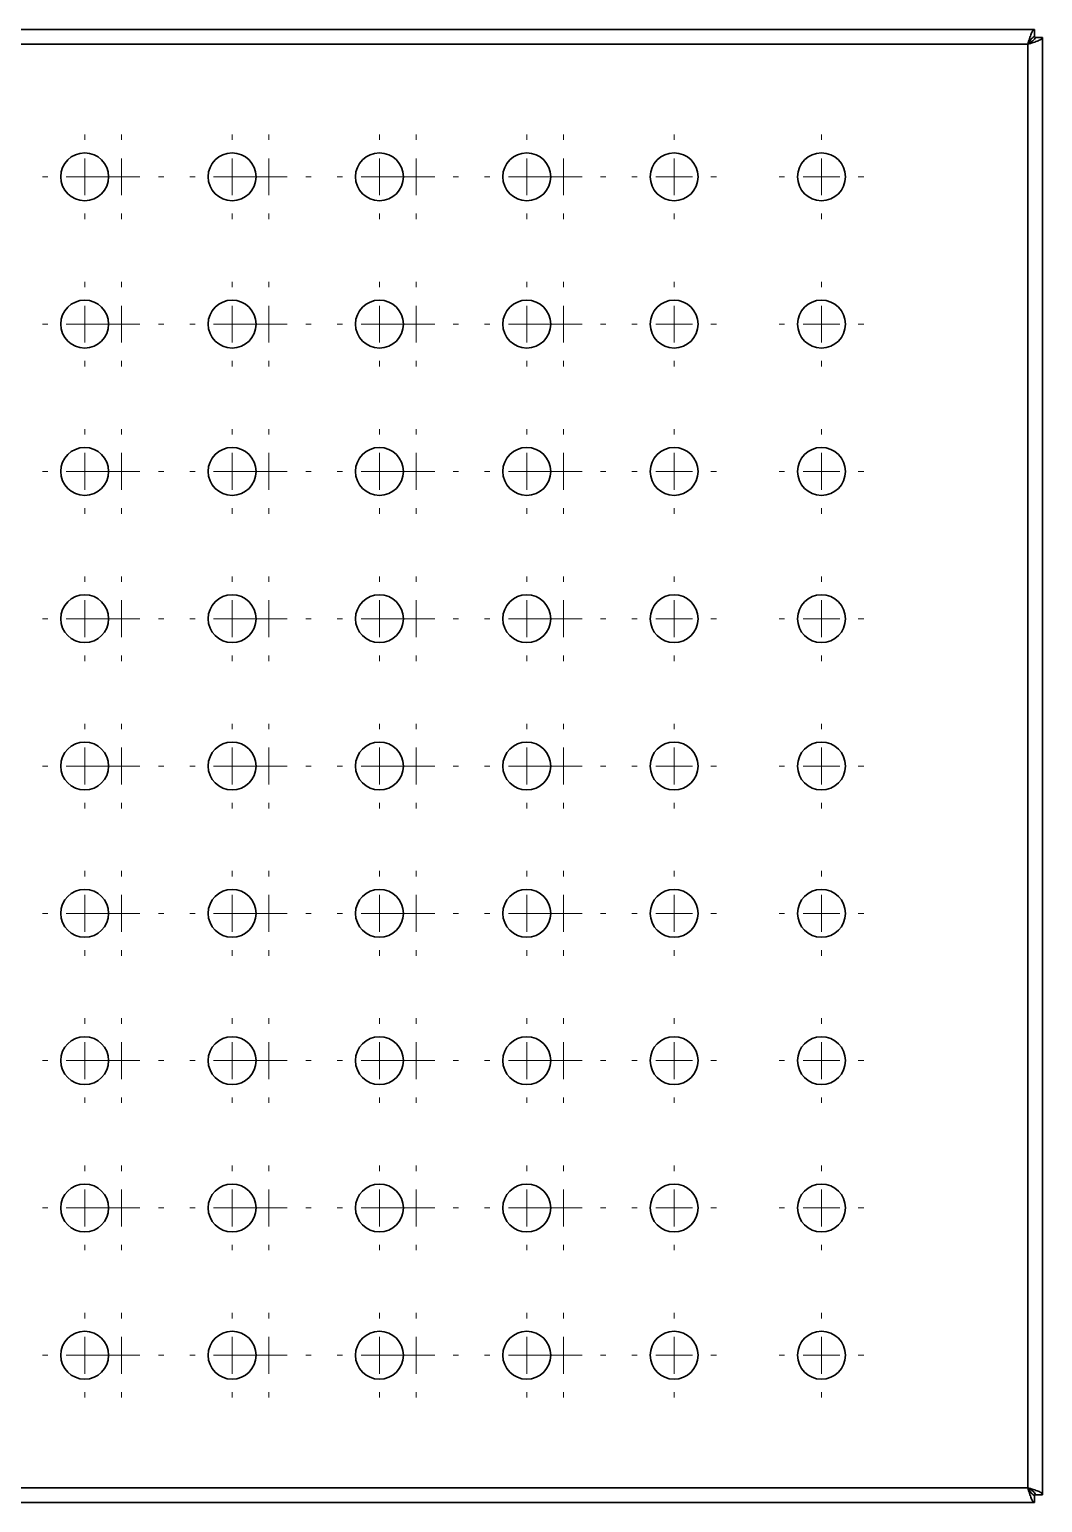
# Model space of a CAD drawing. Header units: millimetres. Extents: x -703 to 1382, y -307 to 590.
# Drawn here: x 850.7 to 988.2, y -307.4 to -107.4 of the extents above; entities that cross this region are included whole.
import ezdxf

# ---------------------------------------------------------------- set-up
doc = ezdxf.new("R2010")
doc.units = ezdxf.units.MM

# ---------------------------------------------------------------- blocks, each defined once
blk = doc.blocks.new('SW_CENTERMARKSYMBOL_124')
at = {"color": 0, "linetype": 'Continuous', "lineweight": 18}
for p, q in [((0, 5), (0, 5.75)), ((0, 0), (0, 2.5)), ((-5, 0), (-5.75, 0)), ((0, 0), (-2.5, 0)), ((0, 0), (0, -2.5)), ((0, 0), (2.5, 0)), ((5, 0), (5.75, 0)), ((0, -5), (0, -5.75))]:
    blk.add_line(p, q, dxfattribs=at)
blk = doc.blocks.new('SW_CENTERMARKSYMBOL_125')
at = {"color": 0, "linetype": 'Continuous', "lineweight": 18}
for p, q in [((0, 5), (0, 5.75)), ((0, 0), (0, 2.5)), ((-5, 0), (-5.75, 0)), ((0, 0), (-2.5, 0)), ((0, 0), (0, -2.5)), ((0, 0), (2.5, 0)), ((5, 0), (5.75, 0)), ((0, -5), (0, -5.75))]:
    blk.add_line(p, q, dxfattribs=at)
blk = doc.blocks.new('SW_CENTERMARKSYMBOL_127')
at = {"color": 0, "linetype": 'Continuous', "lineweight": 18}
for p, q in [((0, 5), (0, 5.75)), ((0, 0), (0, 2.5)), ((-5, 0), (-5.75, 0)), ((0, 0), (-2.5, 0)), ((0, 0), (0, -2.5)), ((0, 0), (2.5, 0)), ((5, 0), (5.75, 0)), ((0, -5), (0, -5.75))]:
    blk.add_line(p, q, dxfattribs=at)
blk = doc.blocks.new('SW_CENTERMARKSYMBOL_128')
at = {"color": 0, "linetype": 'Continuous', "lineweight": 18}
for p, q in [((0, 5), (0, 5.75)), ((0, 0), (0, 2.5)), ((-5, 0), (-5.75, 0)), ((0, 0), (-2.5, 0)), ((0, 0), (0, -2.5)), ((0, 0), (2.5, 0)), ((5, 0), (5.75, 0)), ((0, -5), (0, -5.75))]:
    blk.add_line(p, q, dxfattribs=at)
blk = doc.blocks.new('SW_CENTERMARKSYMBOL_129')
at = {"color": 0, "linetype": 'Continuous', "lineweight": 18}
for p, q in [((0, 5), (0, 5.75)), ((0, 0), (0, 2.5)), ((-5, 0), (-5.75, 0)), ((0, 0), (-2.5, 0)), ((0, 0), (0, -2.5)), ((0, 0), (2.5, 0)), ((5, 0), (5.75, 0)), ((0, -5), (0, -5.75))]:
    blk.add_line(p, q, dxfattribs=at)
blk = doc.blocks.new('SW_CENTERMARKSYMBOL_130')
at = {"color": 0, "linetype": 'Continuous', "lineweight": 18}
for p, q in [((0, 5), (0, 5.75)), ((0, 0), (0, 2.5)), ((-5, 0), (-5.75, 0)), ((0, 0), (-2.5, 0)), ((0, 0), (0, -2.5)), ((0, 0), (2.5, 0)), ((5, 0), (5.75, 0)), ((0, -5), (0, -5.75))]:
    blk.add_line(p, q, dxfattribs=at)
blk = doc.blocks.new('SW_CENTERMARKSYMBOL_131')
at = {"color": 0, "linetype": 'Continuous', "lineweight": 18}
for p, q in [((0, 5), (0, 5.75)), ((0, 0), (0, 2.5)), ((-5, 0), (-5.75, 0)), ((0, 0), (-2.5, 0)), ((0, 0), (0, -2.5)), ((0, 0), (2.5, 0)), ((5, 0), (5.75, 0)), ((0, -5), (0, -5.75))]:
    blk.add_line(p, q, dxfattribs=at)
blk = doc.blocks.new('SW_CENTERMARKSYMBOL_133')
at = {"color": 0, "linetype": 'Continuous', "lineweight": 18}
for p, q in [((0, 5), (0, 5.75)), ((0, 0), (0, 2.5)), ((-5, 0), (-5.75, 0)), ((0, 0), (-2.5, 0)), ((0, 0), (0, -2.5)), ((0, 0), (2.5, 0)), ((5, 0), (5.75, 0)), ((0, -5), (0, -5.75))]:
    blk.add_line(p, q, dxfattribs=at)
blk = doc.blocks.new('SW_CENTERMARKSYMBOL_134')
at = {"color": 0, "linetype": 'Continuous', "lineweight": 18}
for p, q in [((0, 5), (0, 5.75)), ((0, 0), (0, 2.5)), ((-5, 0), (-5.75, 0)), ((0, 0), (-2.5, 0)), ((0, 0), (0, -2.5)), ((0, 0), (2.5, 0)), ((5, 0), (5.75, 0)), ((0, -5), (0, -5.75))]:
    blk.add_line(p, q, dxfattribs=at)
blk = doc.blocks.new('SW_CENTERMARKSYMBOL_135')
at = {"color": 0, "linetype": 'Continuous', "lineweight": 18}
for p, q in [((0, 5), (0, 5.75)), ((0, 0), (0, 2.5)), ((-5, 0), (-5.75, 0)), ((0, 0), (-2.5, 0)), ((0, 0), (0, -2.5)), ((0, 0), (2.5, 0)), ((5, 0), (5.75, 0)), ((0, -5), (0, -5.75))]:
    blk.add_line(p, q, dxfattribs=at)
blk = doc.blocks.new('SW_CENTERMARKSYMBOL_137')
at = {"color": 0, "linetype": 'Continuous', "lineweight": 18}
for p, q in [((0, 5), (0, 5.75)), ((0, 0), (0, 2.5)), ((-5, 0), (-5.75, 0)), ((0, 0), (-2.5, 0)), ((0, 0), (0, -2.5)), ((0, 0), (2.5, 0)), ((5, 0), (5.75, 0)), ((0, -5), (0, -5.75))]:
    blk.add_line(p, q, dxfattribs=at)
blk = doc.blocks.new('SW_CENTERMARKSYMBOL_138')
at = {"color": 0, "linetype": 'Continuous', "lineweight": 18}
for p, q in [((0, 5), (0, 5.75)), ((0, 0), (0, 2.5)), ((-5, 0), (-5.75, 0)), ((0, 0), (-2.5, 0)), ((0, 0), (0, -2.5)), ((0, 0), (2.5, 0)), ((5, 0), (5.75, 0)), ((0, -5), (0, -5.75))]:
    blk.add_line(p, q, dxfattribs=at)
blk = doc.blocks.new('SW_CENTERMARKSYMBOL_140')
at = {"color": 0, "linetype": 'Continuous', "lineweight": 18}
for p, q in [((0, 5), (0, 5.75)), ((0, 0), (0, 2.5)), ((-5, 0), (-5.75, 0)), ((0, 0), (-2.5, 0)), ((0, 0), (0, -2.5)), ((0, 0), (2.5, 0)), ((5, 0), (5.75, 0)), ((0, -5), (0, -5.75))]:
    blk.add_line(p, q, dxfattribs=at)
blk = doc.blocks.new('SW_CENTERMARKSYMBOL_141')
at = {"color": 0, "linetype": 'Continuous', "lineweight": 18}
for p, q in [((0, 5), (0, 5.75)), ((0, 0), (0, 2.5)), ((-5, 0), (-5.75, 0)), ((0, 0), (-2.5, 0)), ((0, 0), (0, -2.5)), ((0, 0), (2.5, 0)), ((5, 0), (5.75, 0)), ((0, -5), (0, -5.75))]:
    blk.add_line(p, q, dxfattribs=at)
blk = doc.blocks.new('SW_CENTERMARKSYMBOL_142')
at = {"color": 0, "linetype": 'Continuous', "lineweight": 18}
for p, q in [((0, 5), (0, 5.75)), ((0, 0), (0, 2.5)), ((-5, 0), (-5.75, 0)), ((0, 0), (-2.5, 0)), ((0, 0), (0, -2.5)), ((0, 0), (2.5, 0)), ((5, 0), (5.75, 0)), ((0, -5), (0, -5.75))]:
    blk.add_line(p, q, dxfattribs=at)
blk = doc.blocks.new('SW_CENTERMARKSYMBOL_143')
at = {"color": 0, "linetype": 'Continuous', "lineweight": 18}
for p, q in [((0, 5), (0, 5.75)), ((0, 0), (0, 2.5)), ((-5, 0), (-5.75, 0)), ((0, 0), (-2.5, 0)), ((0, 0), (0, -2.5)), ((0, 0), (2.5, 0)), ((5, 0), (5.75, 0)), ((0, -5), (0, -5.75))]:
    blk.add_line(p, q, dxfattribs=at)
blk = doc.blocks.new('SW_CENTERMARKSYMBOL_144')
at = {"color": 0, "linetype": 'Continuous', "lineweight": 18}
for p, q in [((0, 5), (0, 5.75)), ((0, 0), (0, 2.5)), ((-5, 0), (-5.75, 0)), ((0, 0), (-2.5, 0)), ((0, 0), (0, -2.5)), ((0, 0), (2.5, 0)), ((5, 0), (5.75, 0)), ((0, -5), (0, -5.75))]:
    blk.add_line(p, q, dxfattribs=at)
blk = doc.blocks.new('SW_CENTERMARKSYMBOL_146')
at = {"color": 0, "linetype": 'Continuous', "lineweight": 18}
for p, q in [((0, 5), (0, 5.75)), ((0, 0), (0, 2.5)), ((-5, 0), (-5.75, 0)), ((0, 0), (-2.5, 0)), ((0, 0), (0, -2.5)), ((0, 0), (2.5, 0)), ((5, 0), (5.75, 0)), ((0, -5), (0, -5.75))]:
    blk.add_line(p, q, dxfattribs=at)
blk = doc.blocks.new('SW_CENTERMARKSYMBOL_147')
at = {"color": 0, "linetype": 'Continuous', "lineweight": 18}
for p, q in [((0, 5), (0, 5.75)), ((0, 0), (0, 2.5)), ((-5, 0), (-5.75, 0)), ((0, 0), (-2.5, 0)), ((0, 0), (0, -2.5)), ((0, 0), (2.5, 0)), ((5, 0), (5.75, 0)), ((0, -5), (0, -5.75))]:
    blk.add_line(p, q, dxfattribs=at)
blk = doc.blocks.new('SW_CENTERMARKSYMBOL_148')
at = {"color": 0, "linetype": 'Continuous', "lineweight": 18}
for p, q in [((0, 5), (0, 5.75)), ((0, 0), (0, 2.5)), ((-5, 0), (-5.75, 0)), ((0, 0), (-2.5, 0)), ((0, 0), (0, -2.5)), ((0, 0), (2.5, 0)), ((5, 0), (5.75, 0)), ((0, -5), (0, -5.75))]:
    blk.add_line(p, q, dxfattribs=at)
blk = doc.blocks.new('SW_CENTERMARKSYMBOL_150')
at = {"color": 0, "linetype": 'Continuous', "lineweight": 18}
for p, q in [((0, 5), (0, 5.75)), ((0, 0), (0, 2.5)), ((-5, 0), (-5.75, 0)), ((0, 0), (-2.5, 0)), ((0, 0), (0, -2.5)), ((0, 0), (2.5, 0)), ((5, 0), (5.75, 0)), ((0, -5), (0, -5.75))]:
    blk.add_line(p, q, dxfattribs=at)
blk = doc.blocks.new('SW_CENTERMARKSYMBOL_151')
at = {"color": 0, "linetype": 'Continuous', "lineweight": 18}
for p, q in [((0, 5), (0, 5.75)), ((0, 0), (0, 2.5)), ((-5, 0), (-5.75, 0)), ((0, 0), (-2.5, 0)), ((0, 0), (0, -2.5)), ((0, 0), (2.5, 0)), ((5, 0), (5.75, 0)), ((0, -5), (0, -5.75))]:
    blk.add_line(p, q, dxfattribs=at)
blk = doc.blocks.new('SW_CENTERMARKSYMBOL_153')
at = {"color": 0, "linetype": 'Continuous', "lineweight": 18}
for p, q in [((0, 5), (0, 5.75)), ((0, 0), (0, 2.5)), ((-5, 0), (-5.75, 0)), ((0, 0), (-2.5, 0)), ((0, 0), (0, -2.5)), ((0, 0), (2.5, 0)), ((5, 0), (5.75, 0)), ((0, -5), (0, -5.75))]:
    blk.add_line(p, q, dxfattribs=at)
blk = doc.blocks.new('SW_CENTERMARKSYMBOL_154')
at = {"color": 0, "linetype": 'Continuous', "lineweight": 18}
for p, q in [((0, 5), (0, 5.75)), ((0, 0), (0, 2.5)), ((-5, 0), (-5.75, 0)), ((0, 0), (-2.5, 0)), ((0, 0), (0, -2.5)), ((0, 0), (2.5, 0)), ((5, 0), (5.75, 0)), ((0, -5), (0, -5.75))]:
    blk.add_line(p, q, dxfattribs=at)
blk = doc.blocks.new('SW_CENTERMARKSYMBOL_155')
at = {"color": 0, "linetype": 'Continuous', "lineweight": 18}
for p, q in [((0, 5), (0, 5.75)), ((0, 0), (0, 2.5)), ((-5, 0), (-5.75, 0)), ((0, 0), (-2.5, 0)), ((0, 0), (0, -2.5)), ((0, 0), (2.5, 0)), ((5, 0), (5.75, 0)), ((0, -5), (0, -5.75))]:
    blk.add_line(p, q, dxfattribs=at)
blk = doc.blocks.new('SW_CENTERMARKSYMBOL_156')
at = {"color": 0, "linetype": 'Continuous', "lineweight": 18}
for p, q in [((0, 5), (0, 5.75)), ((0, 0), (0, 2.5)), ((-5, 0), (-5.75, 0)), ((0, 0), (-2.5, 0)), ((0, 0), (0, -2.5)), ((0, 0), (2.5, 0)), ((5, 0), (5.75, 0)), ((0, -5), (0, -5.75))]:
    blk.add_line(p, q, dxfattribs=at)
blk = doc.blocks.new('SW_CENTERMARKSYMBOL_157')
at = {"color": 0, "linetype": 'Continuous', "lineweight": 18}
for p, q in [((0, 5), (0, 5.75)), ((0, 0), (0, 2.5)), ((-5, 0), (-5.75, 0)), ((0, 0), (-2.5, 0)), ((0, 0), (0, -2.5)), ((0, 0), (2.5, 0)), ((5, 0), (5.75, 0)), ((0, -5), (0, -5.75))]:
    blk.add_line(p, q, dxfattribs=at)
blk = doc.blocks.new('SW_CENTERMARKSYMBOL_159')
at = {"color": 0, "linetype": 'Continuous', "lineweight": 18}
for p, q in [((0, 5), (0, 5.75)), ((0, 0), (0, 2.5)), ((-5, 0), (-5.75, 0)), ((0, 0), (-2.5, 0)), ((0, 0), (0, -2.5)), ((0, 0), (2.5, 0)), ((5, 0), (5.75, 0)), ((0, -5), (0, -5.75))]:
    blk.add_line(p, q, dxfattribs=at)
blk = doc.blocks.new('SW_CENTERMARKSYMBOL_160')
at = {"color": 0, "linetype": 'Continuous', "lineweight": 18}
for p, q in [((0, 5), (0, 5.75)), ((0, 0), (0, 2.5)), ((-5, 0), (-5.75, 0)), ((0, 0), (-2.5, 0)), ((0, 0), (0, -2.5)), ((0, 0), (2.5, 0)), ((5, 0), (5.75, 0)), ((0, -5), (0, -5.75))]:
    blk.add_line(p, q, dxfattribs=at)
blk = doc.blocks.new('SW_CENTERMARKSYMBOL_161')
at = {"color": 0, "linetype": 'Continuous', "lineweight": 18}
for p, q in [((0, 5), (0, 5.75)), ((0, 0), (0, 2.5)), ((-5, 0), (-5.75, 0)), ((0, 0), (-2.5, 0)), ((0, 0), (0, -2.5)), ((0, 0), (2.5, 0)), ((5, 0), (5.75, 0)), ((0, -5), (0, -5.75))]:
    blk.add_line(p, q, dxfattribs=at)
blk = doc.blocks.new('SW_CENTERMARKSYMBOL_163')
at = {"color": 0, "linetype": 'Continuous', "lineweight": 18}
for p, q in [((0, 5), (0, 5.75)), ((0, 0), (0, 2.5)), ((-5, 0), (-5.75, 0)), ((0, 0), (-2.5, 0)), ((0, 0), (0, -2.5)), ((0, 0), (2.5, 0)), ((5, 0), (5.75, 0)), ((0, -5), (0, -5.75))]:
    blk.add_line(p, q, dxfattribs=at)
blk = doc.blocks.new('SW_CENTERMARKSYMBOL_164')
at = {"color": 0, "linetype": 'Continuous', "lineweight": 18}
for p, q in [((0, 5), (0, 5.75)), ((0, 0), (0, 2.5)), ((-5, 0), (-5.75, 0)), ((0, 0), (-2.5, 0)), ((0, 0), (0, -2.5)), ((0, 0), (2.5, 0)), ((5, 0), (5.75, 0)), ((0, -5), (0, -5.75))]:
    blk.add_line(p, q, dxfattribs=at)
blk = doc.blocks.new('SW_CENTERMARKSYMBOL_166')
at = {"color": 0, "linetype": 'Continuous', "lineweight": 18}
for p, q in [((0, 5), (0, 5.75)), ((0, 0), (0, 2.5)), ((-5, 0), (-5.75, 0)), ((0, 0), (-2.5, 0)), ((0, 0), (0, -2.5)), ((0, 0), (2.5, 0)), ((5, 0), (5.75, 0)), ((0, -5), (0, -5.75))]:
    blk.add_line(p, q, dxfattribs=at)
blk = doc.blocks.new('SW_CENTERMARKSYMBOL_167')
at = {"color": 0, "linetype": 'Continuous', "lineweight": 18}
for p, q in [((0, 5), (0, 5.75)), ((0, 0), (0, 2.5)), ((-5, 0), (-5.75, 0)), ((0, 0), (-2.5, 0)), ((0, 0), (0, -2.5)), ((0, 0), (2.5, 0)), ((5, 0), (5.75, 0)), ((0, -5), (0, -5.75))]:
    blk.add_line(p, q, dxfattribs=at)
blk = doc.blocks.new('SW_CENTERMARKSYMBOL_168')
at = {"color": 0, "linetype": 'Continuous', "lineweight": 18}
for p, q in [((0, 5), (0, 5.75)), ((0, 0), (0, 2.5)), ((-5, 0), (-5.75, 0)), ((0, 0), (-2.5, 0)), ((0, 0), (0, -2.5)), ((0, 0), (2.5, 0)), ((5, 0), (5.75, 0)), ((0, -5), (0, -5.75))]:
    blk.add_line(p, q, dxfattribs=at)
blk = doc.blocks.new('SW_CENTERMARKSYMBOL_169')
at = {"color": 0, "linetype": 'Continuous', "lineweight": 18}
for p, q in [((0, 5), (0, 5.75)), ((0, 0), (0, 2.5)), ((-5, 0), (-5.75, 0)), ((0, 0), (-2.5, 0)), ((0, 0), (0, -2.5)), ((0, 0), (2.5, 0)), ((5, 0), (5.75, 0)), ((0, -5), (0, -5.75))]:
    blk.add_line(p, q, dxfattribs=at)
blk = doc.blocks.new('SW_CENTERMARKSYMBOL_170')
at = {"color": 0, "linetype": 'Continuous', "lineweight": 18}
for p, q in [((0, 5), (0, 5.75)), ((0, 0), (0, 2.5)), ((-5, 0), (-5.75, 0)), ((0, 0), (-2.5, 0)), ((0, 0), (0, -2.5)), ((0, 0), (2.5, 0)), ((5, 0), (5.75, 0)), ((0, -5), (0, -5.75))]:
    blk.add_line(p, q, dxfattribs=at)
blk = doc.blocks.new('SW_CENTERMARKSYMBOL_172')
at = {"color": 0, "linetype": 'Continuous', "lineweight": 18}
for p, q in [((0, 5), (0, 5.75)), ((0, 0), (0, 2.5)), ((-5, 0), (-5.75, 0)), ((0, 0), (-2.5, 0)), ((0, 0), (0, -2.5)), ((0, 0), (2.5, 0)), ((5, 0), (5.75, 0)), ((0, -5), (0, -5.75))]:
    blk.add_line(p, q, dxfattribs=at)
blk = doc.blocks.new('SW_CENTERMARKSYMBOL_173')
at = {"color": 0, "linetype": 'Continuous', "lineweight": 18}
for p, q in [((0, 5), (0, 5.75)), ((0, 0), (0, 2.5)), ((-5, 0), (-5.75, 0)), ((0, 0), (-2.5, 0)), ((0, 0), (0, -2.5)), ((0, 0), (2.5, 0)), ((5, 0), (5.75, 0)), ((0, -5), (0, -5.75))]:
    blk.add_line(p, q, dxfattribs=at)
blk = doc.blocks.new('SW_CENTERMARKSYMBOL_174')
at = {"color": 0, "linetype": 'Continuous', "lineweight": 18}
for p, q in [((0, 5), (0, 5.75)), ((0, 0), (0, 2.5)), ((-5, 0), (-5.75, 0)), ((0, 0), (-2.5, 0)), ((0, 0), (0, -2.5)), ((0, 0), (2.5, 0)), ((5, 0), (5.75, 0)), ((0, -5), (0, -5.75))]:
    blk.add_line(p, q, dxfattribs=at)
blk = doc.blocks.new('SW_CENTERMARKSYMBOL_176')
at = {"color": 0, "linetype": 'Continuous', "lineweight": 18}
for p, q in [((0, 5), (0, 5.75)), ((0, 0), (0, 2.5)), ((-5, 0), (-5.75, 0)), ((0, 0), (-2.5, 0)), ((0, 0), (0, -2.5)), ((0, 0), (2.5, 0)), ((5, 0), (5.75, 0)), ((0, -5), (0, -5.75))]:
    blk.add_line(p, q, dxfattribs=at)
blk = doc.blocks.new('SW_CENTERMARKSYMBOL_177')
at = {"color": 0, "linetype": 'Continuous', "lineweight": 18}
for p, q in [((0, 5), (0, 5.75)), ((0, 0), (0, 2.5)), ((-5, 0), (-5.75, 0)), ((0, 0), (-2.5, 0)), ((0, 0), (0, -2.5)), ((0, 0), (2.5, 0)), ((5, 0), (5.75, 0)), ((0, -5), (0, -5.75))]:
    blk.add_line(p, q, dxfattribs=at)
blk = doc.blocks.new('SW_CENTERMARKSYMBOL_179')
at = {"color": 0, "linetype": 'Continuous', "lineweight": 18}
for p, q in [((0, 5), (0, 5.75)), ((0, 0), (0, 2.5)), ((-5, 0), (-5.75, 0)), ((0, 0), (-2.5, 0)), ((0, 0), (0, -2.5)), ((0, 0), (2.5, 0)), ((5, 0), (5.75, 0)), ((0, -5), (0, -5.75))]:
    blk.add_line(p, q, dxfattribs=at)
blk = doc.blocks.new('SW_CENTERMARKSYMBOL_180')
at = {"color": 0, "linetype": 'Continuous', "lineweight": 18}
for p, q in [((0, 5), (0, 5.75)), ((0, 0), (0, 2.5)), ((-5, 0), (-5.75, 0)), ((0, 0), (-2.5, 0)), ((0, 0), (0, -2.5)), ((0, 0), (2.5, 0)), ((5, 0), (5.75, 0)), ((0, -5), (0, -5.75))]:
    blk.add_line(p, q, dxfattribs=at)
blk = doc.blocks.new('SW_CENTERMARKSYMBOL_181')
at = {"color": 0, "linetype": 'Continuous', "lineweight": 18}
for p, q in [((0, 5), (0, 5.75)), ((0, 0), (0, 2.5)), ((-5, 0), (-5.75, 0)), ((0, 0), (-2.5, 0)), ((0, 0), (0, -2.5)), ((0, 0), (2.5, 0)), ((5, 0), (5.75, 0)), ((0, -5), (0, -5.75))]:
    blk.add_line(p, q, dxfattribs=at)
blk = doc.blocks.new('SW_CENTERMARKSYMBOL_183')
at = {"color": 0, "linetype": 'Continuous', "lineweight": 18}
for p, q in [((0, 5), (0, 5.75)), ((0, 0), (0, 2.5)), ((-5, 0), (-5.75, 0)), ((0, 0), (-2.5, 0)), ((0, 0), (0, -2.5)), ((0, 0), (2.5, 0)), ((5, 0), (5.75, 0)), ((0, -5), (0, -5.75))]:
    blk.add_line(p, q, dxfattribs=at)
blk = doc.blocks.new('SW_CENTERMARKSYMBOL_184')
at = {"color": 0, "linetype": 'Continuous', "lineweight": 18}
for p, q in [((0, 5), (0, 5.75)), ((0, 0), (0, 2.5)), ((-5, 0), (-5.75, 0)), ((0, 0), (-2.5, 0)), ((0, 0), (0, -2.5)), ((0, 0), (2.5, 0)), ((5, 0), (5.75, 0)), ((0, -5), (0, -5.75))]:
    blk.add_line(p, q, dxfattribs=at)
blk = doc.blocks.new('SW_CENTERMARKSYMBOL_185')
at = {"color": 0, "linetype": 'Continuous', "lineweight": 18}
for p, q in [((0, 5), (0, 5.75)), ((0, 0), (0, 2.5)), ((-5, 0), (-5.75, 0)), ((0, 0), (-2.5, 0)), ((0, 0), (0, -2.5)), ((0, 0), (2.5, 0)), ((5, 0), (5.75, 0)), ((0, -5), (0, -5.75))]:
    blk.add_line(p, q, dxfattribs=at)
blk = doc.blocks.new('SW_CENTERMARKSYMBOL_187')
at = {"color": 0, "linetype": 'Continuous', "lineweight": 18}
for p, q in [((0, 5), (0, 5.75)), ((0, 0), (0, 2.5)), ((-5, 0), (-5.75, 0)), ((0, 0), (-2.5, 0)), ((0, 0), (0, -2.5)), ((0, 0), (2.5, 0)), ((5, 0), (5.75, 0)), ((0, -5), (0, -5.75))]:
    blk.add_line(p, q, dxfattribs=at)
blk = doc.blocks.new('SW_CENTERMARKSYMBOL_188')
at = {"color": 0, "linetype": 'Continuous', "lineweight": 18}
for p, q in [((0, 5), (0, 5.75)), ((0, 0), (0, 2.5)), ((-5, 0), (-5.75, 0)), ((0, 0), (-2.5, 0)), ((0, 0), (0, -2.5)), ((0, 0), (2.5, 0)), ((5, 0), (5.75, 0)), ((0, -5), (0, -5.75))]:
    blk.add_line(p, q, dxfattribs=at)
blk = doc.blocks.new('SW_CENTERMARKSYMBOL_189')
at = {"color": 0, "linetype": 'Continuous', "lineweight": 18}
for p, q in [((0, 5), (0, 5.75)), ((0, 0), (0, 2.5)), ((-5, 0), (-5.75, 0)), ((0, 0), (-2.5, 0)), ((0, 0), (0, -2.5)), ((0, 0), (2.5, 0)), ((5, 0), (5.75, 0)), ((0, -5), (0, -5.75))]:
    blk.add_line(p, q, dxfattribs=at)
blk = doc.blocks.new('SW_CENTERMARKSYMBOL_190')
at = {"color": 0, "linetype": 'Continuous', "lineweight": 18}
for p, q in [((0, 5), (0, 5.75)), ((0, 0), (0, 2.5)), ((-5, 0), (-5.75, 0)), ((0, 0), (-2.5, 0)), ((0, 0), (0, -2.5)), ((0, 0), (2.5, 0)), ((5, 0), (5.75, 0)), ((0, -5), (0, -5.75))]:
    blk.add_line(p, q, dxfattribs=at)
blk = doc.blocks.new('SW_CENTERMARKSYMBOL_191')
at = {"color": 0, "linetype": 'Continuous', "lineweight": 18}
for p, q in [((0, 5), (0, 5.75)), ((0, 0), (0, 2.5)), ((-5, 0), (-5.75, 0)), ((0, 0), (-2.5, 0)), ((0, 0), (0, -2.5)), ((0, 0), (2.5, 0)), ((5, 0), (5.75, 0)), ((0, -5), (0, -5.75))]:
    blk.add_line(p, q, dxfattribs=at)
blk = doc.blocks.new('SW_CENTERMARKSYMBOL_193')
at = {"color": 0, "linetype": 'Continuous', "lineweight": 18}
for p, q in [((0, 5), (0, 5.75)), ((0, 0), (0, 2.5)), ((-5, 0), (-5.75, 0)), ((0, 0), (-2.5, 0)), ((0, 0), (0, -2.5)), ((0, 0), (2.5, 0)), ((5, 0), (5.75, 0)), ((0, -5), (0, -5.75))]:
    blk.add_line(p, q, dxfattribs=at)
blk = doc.blocks.new('SW_CENTERMARKSYMBOL_194')
at = {"color": 0, "linetype": 'Continuous', "lineweight": 18}
for p, q in [((0, 5), (0, 5.75)), ((0, 0), (0, 2.5)), ((-5, 0), (-5.75, 0)), ((0, 0), (-2.5, 0)), ((0, 0), (0, -2.5)), ((0, 0), (2.5, 0)), ((5, 0), (5.75, 0)), ((0, -5), (0, -5.75))]:
    blk.add_line(p, q, dxfattribs=at)
blk = doc.blocks.new('SW_CENTERMARKSYMBOL_196')
at = {"color": 0, "linetype": 'Continuous', "lineweight": 18}
for p, q in [((0, 5), (0, 5.75)), ((0, 0), (0, 2.5)), ((-5, 0), (-5.75, 0)), ((0, 0), (-2.5, 0)), ((0, 0), (0, -2.5)), ((0, 0), (2.5, 0)), ((5, 0), (5.75, 0)), ((0, -5), (0, -5.75))]:
    blk.add_line(p, q, dxfattribs=at)
blk = doc.blocks.new('SW_CENTERMARKSYMBOL_197')
at = {"color": 0, "linetype": 'Continuous', "lineweight": 18}
for p, q in [((0, 5), (0, 5.75)), ((0, 0), (0, 2.5)), ((-5, 0), (-5.75, 0)), ((0, 0), (-2.5, 0)), ((0, 0), (0, -2.5)), ((0, 0), (2.5, 0)), ((5, 0), (5.75, 0)), ((0, -5), (0, -5.75))]:
    blk.add_line(p, q, dxfattribs=at)
blk = doc.blocks.new('SW_CENTERMARKSYMBOL_198')
at = {"color": 0, "linetype": 'Continuous', "lineweight": 18}
for p, q in [((0, 5), (0, 5.75)), ((0, 0), (0, 2.5)), ((-5, 0), (-5.75, 0)), ((0, 0), (-2.5, 0)), ((0, 0), (0, -2.5)), ((0, 0), (2.5, 0)), ((5, 0), (5.75, 0)), ((0, -5), (0, -5.75))]:
    blk.add_line(p, q, dxfattribs=at)
blk = doc.blocks.new('SW_CENTERMARKSYMBOL_200')
at = {"color": 0, "linetype": 'Continuous', "lineweight": 18}
for p, q in [((0, 5), (0, 5.75)), ((0, 0), (0, 2.5)), ((-5, 0), (-5.75, 0)), ((0, 0), (-2.5, 0)), ((0, 0), (0, -2.5)), ((0, 0), (2.5, 0)), ((5, 0), (5.75, 0)), ((0, -5), (0, -5.75))]:
    blk.add_line(p, q, dxfattribs=at)
blk = doc.blocks.new('SW_CENTERMARKSYMBOL_201')
at = {"color": 0, "linetype": 'Continuous', "lineweight": 18}
for p, q in [((0, 5), (0, 5.75)), ((0, 0), (0, 2.5)), ((-5, 0), (-5.75, 0)), ((0, 0), (-2.5, 0)), ((0, 0), (0, -2.5)), ((0, 0), (2.5, 0)), ((5, 0), (5.75, 0)), ((0, -5), (0, -5.75))]:
    blk.add_line(p, q, dxfattribs=at)
blk = doc.blocks.new('SW_CENTERMARKSYMBOL_202')
at = {"color": 0, "linetype": 'Continuous', "lineweight": 18}
for p, q in [((0, 5), (0, 5.75)), ((0, 0), (0, 2.5)), ((-5, 0), (-5.75, 0)), ((0, 0), (-2.5, 0)), ((0, 0), (0, -2.5)), ((0, 0), (2.5, 0)), ((5, 0), (5.75, 0)), ((0, -5), (0, -5.75))]:
    blk.add_line(p, q, dxfattribs=at)
blk = doc.blocks.new('SW_CENTERMARKSYMBOL_203')
at = {"color": 0, "linetype": 'Continuous', "lineweight": 18}
for p, q in [((0, 5), (0, 5.75)), ((0, 0), (0, 2.5)), ((-5, 0), (-5.75, 0)), ((0, 0), (-2.5, 0)), ((0, 0), (0, -2.5)), ((0, 0), (2.5, 0)), ((5, 0), (5.75, 0)), ((0, -5), (0, -5.75))]:
    blk.add_line(p, q, dxfattribs=at)
blk = doc.blocks.new('SW_CENTERMARKSYMBOL_204')
at = {"color": 0, "linetype": 'Continuous', "lineweight": 18}
for p, q in [((0, 5), (0, 5.75)), ((0, 0), (0, 2.5)), ((-5, 0), (-5.75, 0)), ((0, 0), (-2.5, 0)), ((0, 0), (0, -2.5)), ((0, 0), (2.5, 0)), ((5, 0), (5.75, 0)), ((0, -5), (0, -5.75))]:
    blk.add_line(p, q, dxfattribs=at)
blk = doc.blocks.new('SW_CENTERMARKSYMBOL_206')
at = {"color": 0, "linetype": 'Continuous', "lineweight": 18}
for p, q in [((0, 5), (0, 5.75)), ((0, 0), (0, 2.5)), ((-5, 0), (-5.75, 0)), ((0, 0), (-2.5, 0)), ((0, 0), (0, -2.5)), ((0, 0), (2.5, 0)), ((5, 0), (5.75, 0)), ((0, -5), (0, -5.75))]:
    blk.add_line(p, q, dxfattribs=at)
blk = doc.blocks.new('SW_CENTERMARKSYMBOL_207')
at = {"color": 0, "linetype": 'Continuous', "lineweight": 18}
for p, q in [((0, 5), (0, 5.75)), ((0, 0), (0, 2.5)), ((-5, 0), (-5.75, 0)), ((0, 0), (-2.5, 0)), ((0, 0), (0, -2.5)), ((0, 0), (2.5, 0)), ((5, 0), (5.75, 0)), ((0, -5), (0, -5.75))]:
    blk.add_line(p, q, dxfattribs=at)
blk = doc.blocks.new('SW_CENTERMARKSYMBOL_209')
at = {"color": 0, "linetype": 'Continuous', "lineweight": 18}
for p, q in [((0, 5), (0, 5.75)), ((0, 0), (0, 2.5)), ((-5, 0), (-5.75, 0)), ((0, 0), (-2.5, 0)), ((0, 0), (0, -2.5)), ((0, 0), (2.5, 0)), ((5, 0), (5.75, 0)), ((0, -5), (0, -5.75))]:
    blk.add_line(p, q, dxfattribs=at)
blk = doc.blocks.new('SW_CENTERMARKSYMBOL_210')
at = {"color": 0, "linetype": 'Continuous', "lineweight": 18}
for p, q in [((0, 5), (0, 5.75)), ((0, 0), (0, 2.5)), ((-5, 0), (-5.75, 0)), ((0, 0), (-2.5, 0)), ((0, 0), (0, -2.5)), ((0, 0), (2.5, 0)), ((5, 0), (5.75, 0)), ((0, -5), (0, -5.75))]:
    blk.add_line(p, q, dxfattribs=at)
blk = doc.blocks.new('SW_CENTERMARKSYMBOL_211')
at = {"color": 0, "linetype": 'Continuous', "lineweight": 18}
for p, q in [((0, 5), (0, 5.75)), ((0, 0), (0, 2.5)), ((-5, 0), (-5.75, 0)), ((0, 0), (-2.5, 0)), ((0, 0), (0, -2.5)), ((0, 0), (2.5, 0)), ((5, 0), (5.75, 0)), ((0, -5), (0, -5.75))]:
    blk.add_line(p, q, dxfattribs=at)
blk = doc.blocks.new('SW_CENTERMARKSYMBOL_213')
at = {"color": 0, "linetype": 'Continuous', "lineweight": 18}
for p, q in [((0, 5), (0, 5.75)), ((0, 0), (0, 2.5)), ((-5, 0), (-5.75, 0)), ((0, 0), (-2.5, 0)), ((0, 0), (0, -2.5)), ((0, 0), (2.5, 0)), ((5, 0), (5.75, 0)), ((0, -5), (0, -5.75))]:
    blk.add_line(p, q, dxfattribs=at)
blk = doc.blocks.new('SW_CENTERMARKSYMBOL_214')
at = {"color": 0, "linetype": 'Continuous', "lineweight": 18}
for p, q in [((0, 5), (0, 5.75)), ((0, 0), (0, 2.5)), ((-5, 0), (-5.75, 0)), ((0, 0), (-2.5, 0)), ((0, 0), (0, -2.5)), ((0, 0), (2.5, 0)), ((5, 0), (5.75, 0)), ((0, -5), (0, -5.75))]:
    blk.add_line(p, q, dxfattribs=at)
blk = doc.blocks.new('SW_CENTERMARKSYMBOL_215')
at = {"color": 0, "linetype": 'Continuous', "lineweight": 18}
for p, q in [((0, 5), (0, 5.75)), ((0, 0), (0, 2.5)), ((-5, 0), (-5.75, 0)), ((0, 0), (-2.5, 0)), ((0, 0), (0, -2.5)), ((0, 0), (2.5, 0)), ((5, 0), (5.75, 0)), ((0, -5), (0, -5.75))]:
    blk.add_line(p, q, dxfattribs=at)
blk = doc.blocks.new('SW_CENTERMARKSYMBOL_216')
at = {"color": 0, "linetype": 'Continuous', "lineweight": 18}
for p, q in [((0, 5), (0, 5.75)), ((0, 0), (0, 2.5)), ((-5, 0), (-5.75, 0)), ((0, 0), (-2.5, 0)), ((0, 0), (0, -2.5)), ((0, 0), (2.5, 0)), ((5, 0), (5.75, 0)), ((0, -5), (0, -5.75))]:
    blk.add_line(p, q, dxfattribs=at)
blk = doc.blocks.new('SW_CENTERMARKSYMBOL_217')
at = {"color": 0, "linetype": 'Continuous', "lineweight": 18}
for p, q in [((0, 5), (0, 5.75)), ((0, 0), (0, 2.5)), ((-5, 0), (-5.75, 0)), ((0, 0), (-2.5, 0)), ((0, 0), (0, -2.5)), ((0, 0), (2.5, 0)), ((5, 0), (5.75, 0)), ((0, -5), (0, -5.75))]:
    blk.add_line(p, q, dxfattribs=at)
blk = doc.blocks.new('SW_CENTERMARKSYMBOL_219')
at = {"color": 0, "linetype": 'Continuous', "lineweight": 18}
for p, q in [((0, 5), (0, 5.75)), ((0, 0), (0, 2.5)), ((-5, 0), (-5.75, 0)), ((0, 0), (-2.5, 0)), ((0, 0), (0, -2.5)), ((0, 0), (2.5, 0)), ((5, 0), (5.75, 0)), ((0, -5), (0, -5.75))]:
    blk.add_line(p, q, dxfattribs=at)
blk = doc.blocks.new('SW_CENTERMARKSYMBOL_220')
at = {"color": 0, "linetype": 'Continuous', "lineweight": 18}
for p, q in [((0, 5), (0, 5.75)), ((0, 0), (0, 2.5)), ((-5, 0), (-5.75, 0)), ((0, 0), (-2.5, 0)), ((0, 0), (0, -2.5)), ((0, 0), (2.5, 0)), ((5, 0), (5.75, 0)), ((0, -5), (0, -5.75))]:
    blk.add_line(p, q, dxfattribs=at)
blk = doc.blocks.new('SW_CENTERMARKSYMBOL_222')
at = {"color": 0, "linetype": 'Continuous', "lineweight": 18}
for p, q in [((0, 5), (0, 5.75)), ((0, 0), (0, 2.5)), ((-5, 0), (-5.75, 0)), ((0, 0), (-2.5, 0)), ((0, 0), (0, -2.5)), ((0, 0), (2.5, 0)), ((5, 0), (5.75, 0)), ((0, -5), (0, -5.75))]:
    blk.add_line(p, q, dxfattribs=at)
blk = doc.blocks.new('SW_CENTERMARKSYMBOL_223')
at = {"color": 0, "linetype": 'Continuous', "lineweight": 18}
for p, q in [((0, 5), (0, 5.75)), ((0, 0), (0, 2.5)), ((-5, 0), (-5.75, 0)), ((0, 0), (-2.5, 0)), ((0, 0), (0, -2.5)), ((0, 0), (2.5, 0)), ((5, 0), (5.75, 0)), ((0, -5), (0, -5.75))]:
    blk.add_line(p, q, dxfattribs=at)
blk = doc.blocks.new('SW_CENTERMARKSYMBOL_224')
at = {"color": 0, "linetype": 'Continuous', "lineweight": 18}
for p, q in [((0, 5), (0, 5.75)), ((0, 0), (0, 2.5)), ((-5, 0), (-5.75, 0)), ((0, 0), (-2.5, 0)), ((0, 0), (0, -2.5)), ((0, 0), (2.5, 0)), ((5, 0), (5.75, 0)), ((0, -5), (0, -5.75))]:
    blk.add_line(p, q, dxfattribs=at)
blk = doc.blocks.new('SW_CENTERMARKSYMBOL_226')
at = {"color": 0, "linetype": 'Continuous', "lineweight": 18}
for p, q in [((0, 5), (0, 5.75)), ((0, 0), (0, 2.5)), ((-5, 0), (-5.75, 0)), ((0, 0), (-2.5, 0)), ((0, 0), (0, -2.5)), ((0, 0), (2.5, 0)), ((5, 0), (5.75, 0)), ((0, -5), (0, -5.75))]:
    blk.add_line(p, q, dxfattribs=at)
blk = doc.blocks.new('SW_CENTERMARKSYMBOL_227')
at = {"color": 0, "linetype": 'Continuous', "lineweight": 18}
for p, q in [((0, 5), (0, 5.75)), ((0, 0), (0, 2.5)), ((-5, 0), (-5.75, 0)), ((0, 0), (-2.5, 0)), ((0, 0), (0, -2.5)), ((0, 0), (2.5, 0)), ((5, 0), (5.75, 0)), ((0, -5), (0, -5.75))]:
    blk.add_line(p, q, dxfattribs=at)
blk = doc.blocks.new('SW_CENTERMARKSYMBOL_228')
at = {"color": 0, "linetype": 'Continuous', "lineweight": 18}
for p, q in [((0, 5), (0, 5.75)), ((0, 0), (0, 2.5)), ((-5, 0), (-5.75, 0)), ((0, 0), (-2.5, 0)), ((0, 0), (0, -2.5)), ((0, 0), (2.5, 0)), ((5, 0), (5.75, 0)), ((0, -5), (0, -5.75))]:
    blk.add_line(p, q, dxfattribs=at)
blk = doc.blocks.new('SW_CENTERMARKSYMBOL_229')
at = {"color": 0, "linetype": 'Continuous', "lineweight": 18}
for p, q in [((0, 5), (0, 5.75)), ((0, 0), (0, 2.5)), ((-5, 0), (-5.75, 0)), ((0, 0), (-2.5, 0)), ((0, 0), (0, -2.5)), ((0, 0), (2.5, 0)), ((5, 0), (5.75, 0)), ((0, -5), (0, -5.75))]:
    blk.add_line(p, q, dxfattribs=at)
blk = doc.blocks.new('SW_CENTERMARKSYMBOL_230')
at = {"color": 0, "linetype": 'Continuous', "lineweight": 18}
for p, q in [((0, 5), (0, 5.75)), ((0, 0), (0, 2.5)), ((-5, 0), (-5.75, 0)), ((0, 0), (-2.5, 0)), ((0, 0), (0, -2.5)), ((0, 0), (2.5, 0)), ((5, 0), (5.75, 0)), ((0, -5), (0, -5.75))]:
    blk.add_line(p, q, dxfattribs=at)
blk = doc.blocks.new('SW_CENTERMARKSYMBOL_232')
at = {"color": 0, "linetype": 'Continuous', "lineweight": 18}
for p, q in [((0, 5), (0, 5.75)), ((0, 0), (0, 2.5)), ((-5, 0), (-5.75, 0)), ((0, 0), (-2.5, 0)), ((0, 0), (0, -2.5)), ((0, 0), (2.5, 0)), ((5, 0), (5.75, 0)), ((0, -5), (0, -5.75))]:
    blk.add_line(p, q, dxfattribs=at)
blk = doc.blocks.new('SW_CENTERMARKSYMBOL_233')
at = {"color": 0, "linetype": 'Continuous', "lineweight": 18}
for p, q in [((0, 5), (0, 5.75)), ((0, 0), (0, 2.5)), ((-5, 0), (-5.75, 0)), ((0, 0), (-2.5, 0)), ((0, 0), (0, -2.5)), ((0, 0), (2.5, 0)), ((5, 0), (5.75, 0)), ((0, -5), (0, -5.75))]:
    blk.add_line(p, q, dxfattribs=at)
blk = doc.blocks.new('SW_CENTERMARKSYMBOL_235')
at = {"color": 0, "linetype": 'Continuous', "lineweight": 18}
for p, q in [((0, 5), (0, 5.75)), ((0, 0), (0, 2.5)), ((-5, 0), (-5.75, 0)), ((0, 0), (-2.5, 0)), ((0, 0), (0, -2.5)), ((0, 0), (2.5, 0)), ((5, 0), (5.75, 0)), ((0, -5), (0, -5.75))]:
    blk.add_line(p, q, dxfattribs=at)
blk = doc.blocks.new('SW_CENTERMARKSYMBOL_236')
at = {"color": 0, "linetype": 'Continuous', "lineweight": 18}
for p, q in [((0, 5), (0, 5.75)), ((0, 0), (0, 2.5)), ((-5, 0), (-5.75, 0)), ((0, 0), (-2.5, 0)), ((0, 0), (0, -2.5)), ((0, 0), (2.5, 0)), ((5, 0), (5.75, 0)), ((0, -5), (0, -5.75))]:
    blk.add_line(p, q, dxfattribs=at)
blk = doc.blocks.new('SW_CENTERMARKSYMBOL_237')
at = {"color": 0, "linetype": 'Continuous', "lineweight": 18}
for p, q in [((0, 5), (0, 5.75)), ((0, 0), (0, 2.5)), ((-5, 0), (-5.75, 0)), ((0, 0), (-2.5, 0)), ((0, 0), (0, -2.5)), ((0, 0), (2.5, 0)), ((5, 0), (5.75, 0)), ((0, -5), (0, -5.75))]:
    blk.add_line(p, q, dxfattribs=at)
blk = doc.blocks.new('SW_CENTERMARKSYMBOL_239')
at = {"color": 0, "linetype": 'Continuous', "lineweight": 18}
for p, q in [((0, 5), (0, 5.75)), ((0, 0), (0, 2.5)), ((-5, 0), (-5.75, 0)), ((0, 0), (-2.5, 0)), ((0, 0), (0, -2.5)), ((0, 0), (2.5, 0)), ((5, 0), (5.75, 0)), ((0, -5), (0, -5.75))]:
    blk.add_line(p, q, dxfattribs=at)
blk = doc.blocks.new('SW_CENTERMARKSYMBOL_240')
at = {"color": 0, "linetype": 'Continuous', "lineweight": 18}
for p, q in [((0, 5), (0, 5.75)), ((0, 0), (0, 2.5)), ((-5, 0), (-5.75, 0)), ((0, 0), (-2.5, 0)), ((0, 0), (0, -2.5)), ((0, 0), (2.5, 0)), ((5, 0), (5.75, 0)), ((0, -5), (0, -5.75))]:
    blk.add_line(p, q, dxfattribs=at)

msp = doc.modelspace()

# ---------------------------------------------------------------- linework, layer by layer
at = {"color": 7, "linetype": 'Continuous', "lineweight": 35}
for p, q in [((439.22, -107.43), (987.08, -107.43)), ((987.08, -108.43), (987.08, -107.43)), ((440.15, -109.43), (986.15, -109.43)), ((986.15, -109.43), (986.15, -305.43)), ((987.15, -108.5), (988.15, -108.5)), ((988.15, -108.5), (988.15, -306.36)), ((986.15, -305.43), (440.15, -305.43)), ((439.22, -307.43), (987.08, -307.43)), ((987.08, -306.43), (987.08, -307.43)), ((987.15, -306.36), (988.15, -306.36))]:
    msp.add_line(p, q, dxfattribs=at)
for centre in [(858.15, -127.43), (878.15, -127.43), (898.15, -127.43), (918.15, -127.43), (938.15, -127.43), (958.15, -127.43), (858.15, -147.43), (878.15, -147.43), (898.15, -147.43), (918.15, -147.43), (938.15, -147.43), (958.15, -147.43), (858.15, -167.43), (878.15, -167.43), (898.15, -167.43), (918.15, -167.43), (938.15, -167.43), (958.15, -167.43), (858.15, -187.43), (878.15, -187.43), (898.15, -187.43), (918.15, -187.43), (938.15, -187.43), (958.15, -187.43), (858.15, -207.43), (878.15, -207.43), (898.15, -207.43), (918.15, -207.43), (938.15, -207.43), (958.15, -207.43), (858.15, -227.43), (878.15, -227.43), (898.15, -227.43), (918.15, -227.43), (938.15, -227.43), (958.15, -227.43), (858.15, -247.43), (878.15, -247.43), (898.15, -247.43), (918.15, -247.43), (938.15, -247.43), (958.15, -247.43), (858.15, -267.43), (878.15, -267.43), (898.15, -267.43), (918.15, -267.43), (938.15, -267.43), (958.15, -267.43), (858.15, -287.43), (878.15, -287.43), (898.15, -287.43), (918.15, -287.43), (938.15, -287.43), (958.15, -287.43)]:
    msp.add_circle(centre, 3.25, dxfattribs=at)
for points, knots in [([(987.08, -107.43), (987, -107.43), (986.93, -107.48), (986.77, -107.68), (986.69, -107.83), (986.54, -108.2), (986.46, -108.42), (986.31, -108.9), (986.23, -109.16), (986.15, -109.43)], [0, 0, 0, 0, 0.25, 0.25, 0.5, 0.5, 0.75, 0.75, 1, 1, 1, 1]), ([(987.08, -108.43), (986.93, -108.43), (986.77, -108.53), (986.46, -108.9), (986.31, -109.16), (986.15, -109.43)], [0, 0, 0, 0, 0.5, 0.5, 1, 1, 1, 1]), ([(986.15, -109.43), (986.41, -109.35), (986.67, -109.27), (987.16, -109.12), (987.38, -109.04), (987.75, -108.88), (987.9, -108.81), (988.1, -108.65), (988.15, -108.57), (988.15, -108.5)], [0, 0, 0, 0, 0.25, 0.25, 0.5, 0.5, 0.75, 0.75, 1, 1, 1, 1]), ([(986.15, -109.43), (986.41, -109.27), (986.67, -109.12), (987.04, -108.81), (987.15, -108.65), (987.15, -108.5)], [0, 0, 0, 0, 0.5, 0.5, 1, 1, 1, 1]), ([(986.15, -305.43), (986.41, -305.5), (986.67, -305.58), (987.16, -305.74), (987.38, -305.81), (987.75, -305.97), (987.9, -306.05), (988.1, -306.2), (988.15, -306.28), (988.15, -306.36)], [0, 0, 0, 0, 0.25, 0.25, 0.5, 0.5, 0.75, 0.75, 1, 1, 1, 1]), ([(987.08, -307.43), (987, -307.43), (986.93, -307.37), (986.77, -307.17), (986.69, -307.03), (986.54, -306.66), (986.46, -306.43), (986.31, -305.95), (986.23, -305.69), (986.15, -305.43)], [0, 0, 0, 0, 0.25, 0.25, 0.5, 0.5, 0.75, 0.75, 1, 1, 1, 1]), ([(987.08, -306.43), (987, -306.43), (986.93, -306.4), (986.77, -306.3), (986.69, -306.23), (986.54, -306.04), (986.46, -305.93), (986.31, -305.69), (986.23, -305.56), (986.15, -305.43)], [0, 0, 0, 0, 0.25, 0.25, 0.5, 0.5, 0.75, 0.75, 1, 1, 1, 1]), ([(986.15, -305.43), (986.28, -305.5), (986.41, -305.58), (986.65, -305.74), (986.77, -305.81), (986.95, -305.97), (987.02, -306.05), (987.13, -306.2), (987.15, -306.28), (987.15, -306.36)], [0, 0, 0, 0, 0.25, 0.25, 0.5, 0.5, 0.75, 0.75, 1, 1, 1, 1])]:
    msp.add_open_spline(points, degree=3, knots=knots, dxfattribs=at)

# ---------------------------------------------------------------- block references
at = {"color": 7, "linetype": 'Continuous', "lineweight": 18}
for name, p in [('SW_CENTERMARKSYMBOL_237', (858.15, -127.43)), ('SW_CENTERMARKSYMBOL_240', (863.15, -127.43)), ('SW_CENTERMARKSYMBOL_127', (878.15, -127.43)), ('SW_CENTERMARKSYMBOL_124', (883.15, -127.43)), ('SW_CENTERMARKSYMBOL_236', (898.15, -127.43)), ('SW_CENTERMARKSYMBOL_239', (903.15, -127.43)), ('SW_CENTERMARKSYMBOL_128', (918.15, -127.43)), ('SW_CENTERMARKSYMBOL_125', (923.15, -127.43)), ('SW_CENTERMARKSYMBOL_235', (938.15, -127.43)), ('SW_CENTERMARKSYMBOL_129', (958.15, -127.43)), ('SW_CENTERMARKSYMBOL_133', (858.15, -147.43)), ('SW_CENTERMARKSYMBOL_130', (863.15, -147.43)), ('SW_CENTERMARKSYMBOL_230', (878.15, -147.43)), ('SW_CENTERMARKSYMBOL_233', (883.15, -147.43)), ('SW_CENTERMARKSYMBOL_134', (898.15, -147.43)), ('SW_CENTERMARKSYMBOL_131', (903.15, -147.43)), ('SW_CENTERMARKSYMBOL_229', (918.15, -147.43)), ('SW_CENTERMARKSYMBOL_232', (923.15, -147.43)), ('SW_CENTERMARKSYMBOL_135', (938.15, -147.43)), ('SW_CENTERMARKSYMBOL_228', (958.15, -147.43)), ('SW_CENTERMARKSYMBOL_224', (858.15, -167.43)), ('SW_CENTERMARKSYMBOL_227', (863.15, -167.43)), ('SW_CENTERMARKSYMBOL_140', (878.15, -167.43)), ('SW_CENTERMARKSYMBOL_137', (883.15, -167.43)), ('SW_CENTERMARKSYMBOL_223', (898.15, -167.43)), ('SW_CENTERMARKSYMBOL_226', (903.15, -167.43)), ('SW_CENTERMARKSYMBOL_141', (918.15, -167.43)), ('SW_CENTERMARKSYMBOL_138', (923.15, -167.43)), ('SW_CENTERMARKSYMBOL_222', (938.15, -167.43)), ('SW_CENTERMARKSYMBOL_142', (958.15, -167.43)), ('SW_CENTERMARKSYMBOL_146', (858.15, -187.43)), ('SW_CENTERMARKSYMBOL_143', (863.15, -187.43)), ('SW_CENTERMARKSYMBOL_217', (878.15, -187.43)), ('SW_CENTERMARKSYMBOL_220', (883.15, -187.43)), ('SW_CENTERMARKSYMBOL_147', (898.15, -187.43)), ('SW_CENTERMARKSYMBOL_144', (903.15, -187.43)), ('SW_CENTERMARKSYMBOL_216', (918.15, -187.43)), ('SW_CENTERMARKSYMBOL_219', (923.15, -187.43)), ('SW_CENTERMARKSYMBOL_148', (938.15, -187.43)), ('SW_CENTERMARKSYMBOL_215', (958.15, -187.43)), ('SW_CENTERMARKSYMBOL_211', (858.15, -207.43)), ('SW_CENTERMARKSYMBOL_214', (863.15, -207.43)), ('SW_CENTERMARKSYMBOL_153', (878.15, -207.43)), ('SW_CENTERMARKSYMBOL_150', (883.15, -207.43)), ('SW_CENTERMARKSYMBOL_210', (898.15, -207.43)), ('SW_CENTERMARKSYMBOL_213', (903.15, -207.43)), ('SW_CENTERMARKSYMBOL_154', (918.15, -207.43)), ('SW_CENTERMARKSYMBOL_151', (923.15, -207.43)), ('SW_CENTERMARKSYMBOL_209', (938.15, -207.43)), ('SW_CENTERMARKSYMBOL_155', (958.15, -207.43)), ('SW_CENTERMARKSYMBOL_159', (858.15, -227.43)), ('SW_CENTERMARKSYMBOL_156', (863.15, -227.43)), ('SW_CENTERMARKSYMBOL_204', (878.15, -227.43)), ('SW_CENTERMARKSYMBOL_207', (883.15, -227.43)), ('SW_CENTERMARKSYMBOL_160', (898.15, -227.43)), ('SW_CENTERMARKSYMBOL_157', (903.15, -227.43)), ('SW_CENTERMARKSYMBOL_203', (918.15, -227.43)), ('SW_CENTERMARKSYMBOL_206', (923.15, -227.43)), ('SW_CENTERMARKSYMBOL_161', (938.15, -227.43)), ('SW_CENTERMARKSYMBOL_202', (958.15, -227.43)), ('SW_CENTERMARKSYMBOL_198', (858.15, -247.43)), ('SW_CENTERMARKSYMBOL_201', (863.15, -247.43)), ('SW_CENTERMARKSYMBOL_166', (878.15, -247.43)), ('SW_CENTERMARKSYMBOL_163', (883.15, -247.43)), ('SW_CENTERMARKSYMBOL_197', (898.15, -247.43)), ('SW_CENTERMARKSYMBOL_200', (903.15, -247.43)), ('SW_CENTERMARKSYMBOL_167', (918.15, -247.43)), ('SW_CENTERMARKSYMBOL_164', (923.15, -247.43)), ('SW_CENTERMARKSYMBOL_196', (938.15, -247.43)), ('SW_CENTERMARKSYMBOL_168', (958.15, -247.43)), ('SW_CENTERMARKSYMBOL_172', (858.15, -267.43)), ('SW_CENTERMARKSYMBOL_169', (863.15, -267.43)), ('SW_CENTERMARKSYMBOL_191', (878.15, -267.43)), ('SW_CENTERMARKSYMBOL_194', (883.15, -267.43)), ('SW_CENTERMARKSYMBOL_173', (898.15, -267.43)), ('SW_CENTERMARKSYMBOL_170', (903.15, -267.43)), ('SW_CENTERMARKSYMBOL_190', (918.15, -267.43)), ('SW_CENTERMARKSYMBOL_193', (923.15, -267.43)), ('SW_CENTERMARKSYMBOL_174', (938.15, -267.43)), ('SW_CENTERMARKSYMBOL_189', (958.15, -267.43)), ('SW_CENTERMARKSYMBOL_185', (858.15, -287.43)), ('SW_CENTERMARKSYMBOL_188', (863.15, -287.43)), ('SW_CENTERMARKSYMBOL_179', (878.15, -287.43)), ('SW_CENTERMARKSYMBOL_176', (883.15, -287.43)), ('SW_CENTERMARKSYMBOL_184', (898.15, -287.43)), ('SW_CENTERMARKSYMBOL_187', (903.15, -287.43)), ('SW_CENTERMARKSYMBOL_180', (918.15, -287.43)), ('SW_CENTERMARKSYMBOL_177', (923.15, -287.43)), ('SW_CENTERMARKSYMBOL_183', (938.15, -287.43)), ('SW_CENTERMARKSYMBOL_181', (958.15, -287.43))]:
    msp.add_blockref(name, p, dxfattribs=at)

doc.saveas('drawing.dxf')
